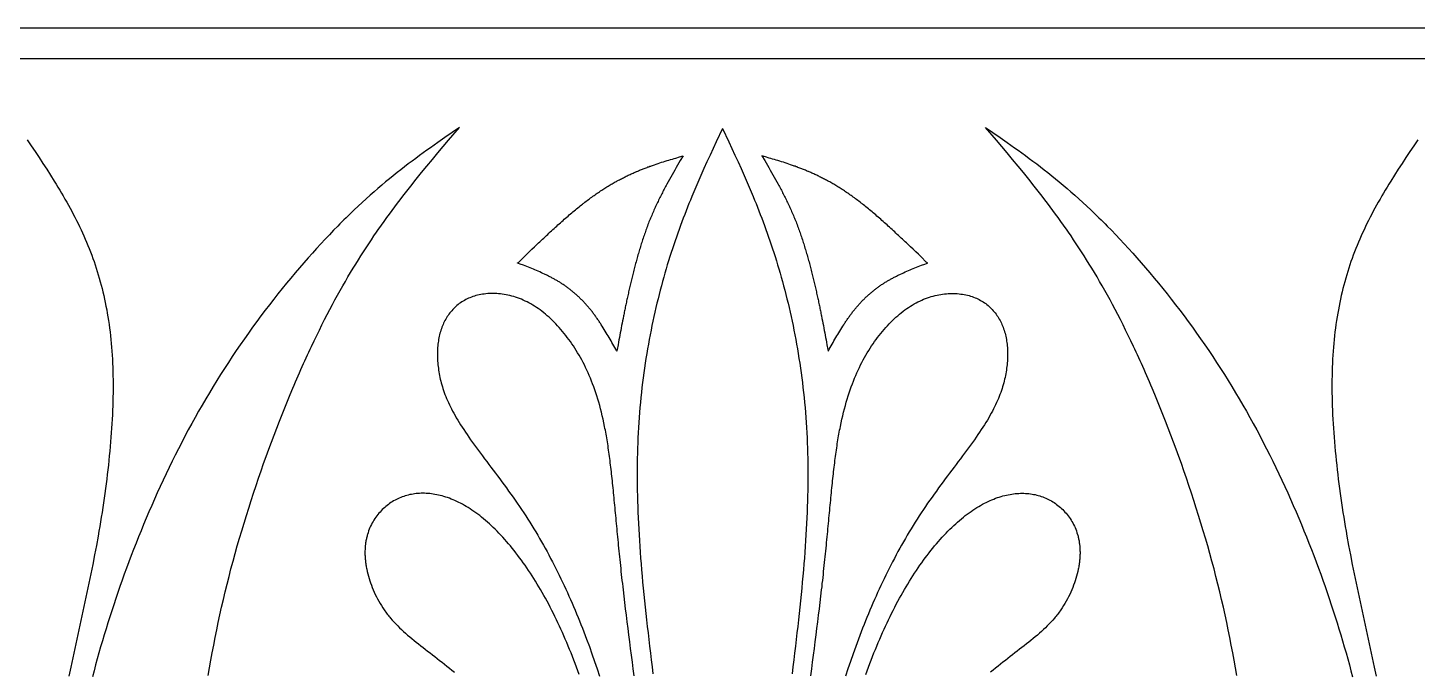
# Model space of a CAD drawing. Extents: x 0 to 279, y 0 to 212.
# Drawn here: x 69.13 to 112.56, y 139.08 to 159.21 of the extents above; entities that cross this region are included whole.
import ezdxf

# ---------------------------------------------------------------- set-up
doc = ezdxf.new("R2010")
doc.units = 0
doc.layers.add('LAYER_1', color=18, linetype='CONTINUOUS')

msp = doc.modelspace()

# ---------------------------------------------------------------- linework, layer by layer
at = {"layer": 'LAYER_1'}
for points in [[(68.866, 159.214), (71.956, 159.214), (75.04, 159.214), (76.577, 159.214), (78.111, 159.214), (79.641, 159.214), (81.165, 159.214), (82.683, 159.214), (84.195, 159.214), (85.698, 159.214), (87.194, 159.214), (88.68, 159.214), (90.157, 159.214), (90.891, 159.214), (91.623, 159.214), (92.352, 159.214), (93.078, 159.214), (93.801, 159.214), (94.521, 159.214), (95.237, 159.214), (95.95, 159.214), (96.66, 159.214), (97.367, 159.214), (98.069, 159.214), (98.769, 159.214), (99.464, 159.214), (100.155, 159.214), (100.843, 159.214), (101.526, 159.214), (102.206, 159.214), (102.881, 159.214), (103.552, 159.214), (104.218, 159.214), (104.88, 159.214), (105.537, 159.214), (106.189, 159.214), (106.837, 159.214), (107.48, 159.214), (108.117, 159.214), (108.75, 159.214), (109.377, 159.214), (110, 159.214), (110.616, 159.214), (111.228, 159.214), (111.833, 159.214), (112.433, 159.214), (113.028, 159.214)], [(113.028, 158.241), (112.433, 158.241), (111.833, 158.241), (111.228, 158.241), (110.616, 158.241), (110, 158.241), (109.377, 158.241), (108.75, 158.241), (108.117, 158.241), (107.48, 158.241), (106.837, 158.241), (106.189, 158.241), (105.537, 158.241), (104.88, 158.241), (104.218, 158.241), (103.552, 158.241), (102.881, 158.241), (102.206, 158.241), (101.526, 158.241), (100.843, 158.241), (100.155, 158.241), (99.464, 158.241), (98.769, 158.241), (98.069, 158.241), (97.367, 158.241), (96.66, 158.241), (95.95, 158.241), (95.237, 158.241), (94.521, 158.241), (93.801, 158.241), (93.078, 158.241), (92.352, 158.241), (91.623, 158.241), (90.891, 158.241), (90.157, 158.241), (88.68, 158.241), (87.194, 158.241), (85.698, 158.241), (84.195, 158.241), (82.683, 158.241), (81.165, 158.241), (79.641, 158.241), (78.111, 158.241), (76.578, 158.241), (75.04, 158.241), (71.956, 158.241), (68.866, 158.241)], [(74.768, 138.978), (74.809, 139.214), (74.852, 139.45), (74.895, 139.686), (74.94, 139.923), (74.987, 140.159), (75.035, 140.397), (75.085, 140.634), (75.136, 140.872), (75.189, 141.11), (75.244, 141.348), (75.3, 141.587), (75.359, 141.826), (75.419, 142.065), (75.481, 142.305), (75.545, 142.544), (75.611, 142.783), (75.678, 143.022), (75.747, 143.261), (75.817, 143.499), (75.889, 143.736), (75.962, 143.973), (76.036, 144.208), (76.111, 144.443), (76.187, 144.676), (76.265, 144.909), (76.343, 145.139), (76.422, 145.368), (76.502, 145.596), (76.583, 145.822), (76.664, 146.045), (76.746, 146.267), (76.829, 146.487), (76.912, 146.704), (76.995, 146.918), (77.078, 147.131), (77.162, 147.34), (77.246, 147.546), (77.33, 147.75), (77.414, 147.95), (77.456, 148.049), (77.498, 148.148), (77.54, 148.245), (77.582, 148.342), (77.623, 148.437), (77.665, 148.532), (77.707, 148.626), (77.748, 148.719), (77.79, 148.811), (77.831, 148.902), (77.873, 148.992), (77.914, 149.082), (77.955, 149.171), (77.997, 149.259), (78.079, 149.432), (78.161, 149.602), (78.243, 149.77), (78.325, 149.934), (78.407, 150.095), (78.488, 150.253), (78.57, 150.409), (78.651, 150.562), (78.732, 150.713), (78.813, 150.86), (78.895, 151.006), (78.976, 151.149), (79.057, 151.29), (79.138, 151.428), (79.219, 151.565), (79.3, 151.699), (79.381, 151.831), (79.462, 151.962), (79.543, 152.09), (79.625, 152.217), (79.706, 152.343), (79.788, 152.466), (79.869, 152.588), (79.951, 152.709), (80.033, 152.829), (80.074, 152.888), (80.094, 152.917), (80.096, 152.919), (80.096, 152.92), (80.098, 152.922), (80.1, 152.925), (80.105, 152.933), (80.188, 153.05), (80.27, 153.166), (80.353, 153.281), (80.435, 153.394), (80.518, 153.507), (80.601, 153.619), (80.684, 153.729), (80.768, 153.839), (80.851, 153.948), (80.935, 154.056), (81.102, 154.27), (81.27, 154.481), (81.439, 154.689), (81.607, 154.895), (81.776, 155.099), (81.945, 155.302), (82.115, 155.503), (82.284, 155.703), (82.624, 156.102), (82.397, 155.946), (82.171, 155.789), (81.944, 155.63), (81.716, 155.468), (81.601, 155.386), (81.487, 155.303), (81.372, 155.219), (81.256, 155.134), (81.141, 155.048), (81.024, 154.96), (80.908, 154.871), (80.791, 154.78), (80.673, 154.687), (80.554, 154.593), (80.435, 154.496), (80.316, 154.398), (80.196, 154.297), (80.075, 154.195), (79.953, 154.089), (79.83, 153.982), (79.707, 153.872), (79.583, 153.759), (79.458, 153.643), (79.332, 153.525), (79.205, 153.403), (79.141, 153.341), (79.077, 153.279), (79.012, 153.215), (78.948, 153.151), (78.883, 153.086), (78.818, 153.02), (78.687, 152.886), (78.556, 152.749), (78.423, 152.609), (78.291, 152.466), (78.157, 152.321), (78.024, 152.172), (77.889, 152.021), (77.755, 151.868), (77.621, 151.712), (77.486, 151.554), (77.352, 151.393), (77.217, 151.23), (77.083, 151.065), (76.949, 150.898), (76.816, 150.729), (76.683, 150.558), (76.55, 150.385), (76.419, 150.21), (76.288, 150.034), (76.157, 149.856), (76.028, 149.676), (75.9, 149.495), (75.773, 149.312), (75.647, 149.129), (75.522, 148.943), (75.399, 148.757), (75.277, 148.57), (75.156, 148.381), (75.038, 148.192), (74.921, 148.002), (74.805, 147.81), (74.691, 147.618), (74.579, 147.426), (74.469, 147.232), (74.36, 147.038), (74.253, 146.844), (74.147, 146.649), (74.043, 146.453), (73.94, 146.257), (73.839, 146.061), (73.74, 145.864), (73.642, 145.667), (73.546, 145.47), (73.452, 145.273), (73.358, 145.075), (73.267, 144.878), (73.177, 144.681), (73.089, 144.483), (73.002, 144.286), (72.916, 144.089), (72.833, 143.892), (72.75, 143.696), (72.67, 143.499), (72.59, 143.304), (72.513, 143.108), (72.436, 142.913), (72.362, 142.719), (72.288, 142.525), (72.217, 142.332), (72.146, 142.14), (72.077, 141.948), (72.01, 141.756), (71.944, 141.566), (71.879, 141.375), (71.815, 141.186), (71.753, 140.996), (71.693, 140.807), (71.633, 140.618), (71.575, 140.43), (71.518, 140.242), (71.462, 140.053), (71.407, 139.866), (71.354, 139.678), (71.301, 139.49), (71.25, 139.303), (71.2, 139.115), (71.15, 138.927)], [(90.846, 156.072), (90.651, 155.655), (90.553, 155.446), (90.457, 155.236), (90.36, 155.024), (90.264, 154.812), (90.169, 154.598), (90.075, 154.382), (89.981, 154.164), (89.889, 153.943), (89.843, 153.832), (89.797, 153.72), (89.752, 153.607), (89.707, 153.494), (89.663, 153.38), (89.619, 153.265), (89.575, 153.149), (89.531, 153.032), (89.488, 152.914), (89.446, 152.796), (89.403, 152.676), (89.361, 152.555), (89.32, 152.434), (89.279, 152.311), (89.239, 152.187), (89.199, 152.062), (89.16, 151.935), (89.121, 151.808), (89.082, 151.679), (89.045, 151.549), (89.007, 151.418), (88.971, 151.286), (88.935, 151.153), (88.899, 151.018), (88.865, 150.883), (88.83, 150.746), (88.797, 150.609), (88.764, 150.47), (88.732, 150.331), (88.701, 150.19), (88.67, 150.048), (88.641, 149.906), (88.612, 149.762), (88.583, 149.618), (88.556, 149.472), (88.529, 149.326), (88.503, 149.179), (88.478, 149.031), (88.454, 148.882), (88.431, 148.733), (88.409, 148.582), (88.387, 148.431), (88.367, 148.279), (88.348, 148.126), (88.329, 147.973), (88.312, 147.819), (88.295, 147.664), (88.28, 147.508), (88.265, 147.352), (88.252, 147.195), (88.239, 147.037), (88.228, 146.879), (88.218, 146.721), (88.209, 146.561), (88.201, 146.401), (88.194, 146.241), (88.189, 146.079), (88.184, 145.917), (88.18, 145.755), (88.178, 145.591), (88.176, 145.426), (88.176, 145.261), (88.177, 145.095), (88.178, 144.927), (88.181, 144.759), (88.184, 144.59), (88.189, 144.419), (88.195, 144.248), (88.201, 144.075), (88.209, 143.901), (88.217, 143.725), (88.226, 143.549), (88.237, 143.371), (88.248, 143.191), (88.26, 143.01), (88.273, 142.828), (88.287, 142.644), (88.301, 142.459), (88.317, 142.271), (88.333, 142.083), (88.35, 141.892), (88.369, 141.7), (88.387, 141.506), (88.407, 141.311), (88.428, 141.113), (88.449, 140.914), (88.471, 140.712), (88.493, 140.509), (88.517, 140.304), (88.541, 140.096), (88.566, 139.887), (88.592, 139.675), (88.618, 139.462), (88.645, 139.247), (88.672, 139.03)], [(90.846, 156.072), (91.041, 155.655), (91.138, 155.446), (91.235, 155.236), (91.331, 155.024), (91.427, 154.812), (91.522, 154.598), (91.616, 154.382), (91.71, 154.164), (91.802, 153.943), (91.848, 153.832), (91.894, 153.72), (91.939, 153.607), (91.984, 153.494), (92.028, 153.38), (92.073, 153.265), (92.117, 153.149), (92.16, 153.032), (92.203, 152.914), (92.246, 152.796), (92.288, 152.676), (92.33, 152.555), (92.371, 152.434), (92.412, 152.311), (92.452, 152.187), (92.492, 152.062), (92.532, 151.935), (92.57, 151.808), (92.609, 151.679), (92.647, 151.549), (92.684, 151.418), (92.72, 151.286), (92.756, 151.153), (92.792, 151.018), (92.827, 150.883), (92.861, 150.746), (92.894, 150.609), (92.927, 150.47), (92.959, 150.331), (92.99, 150.19), (93.021, 150.048), (93.051, 149.906), (93.08, 149.762), (93.108, 149.618), (93.135, 149.472), (93.162, 149.326), (93.188, 149.179), (93.213, 149.031), (93.237, 148.882), (93.26, 148.733), (93.282, 148.582), (93.304, 148.431), (93.324, 148.279), (93.344, 148.126), (93.362, 147.973), (93.38, 147.819), (93.396, 147.664), (93.412, 147.508), (93.426, 147.352), (93.44, 147.195), (93.452, 147.037), (93.463, 146.879), (93.473, 146.721), (93.482, 146.561), (93.49, 146.401), (93.497, 146.241), (93.503, 146.079), (93.507, 145.917), (93.511, 145.755), (93.513, 145.591), (93.515, 145.426), (93.515, 145.261), (93.515, 145.095), (93.513, 144.927), (93.51, 144.759), (93.507, 144.59), (93.502, 144.419), (93.497, 144.248), (93.49, 144.075), (93.483, 143.901), (93.474, 143.725), (93.465, 143.549), (93.455, 143.371), (93.443, 143.191), (93.431, 143.01), (93.418, 142.828), (93.405, 142.644), (93.39, 142.459), (93.374, 142.271), (93.358, 142.083), (93.341, 141.892), (93.323, 141.7), (93.304, 141.506), (93.284, 141.311), (93.264, 141.113), (93.242, 140.914), (93.22, 140.712), (93.198, 140.509), (93.174, 140.304), (93.15, 140.096), (93.125, 139.887), (93.099, 139.675), (93.073, 139.462), (93.046, 139.247), (93.019, 139.03)], [(106.923, 138.978), (106.882, 139.214), (106.84, 139.45), (106.796, 139.686), (106.751, 139.923), (106.704, 140.159), (106.656, 140.397), (106.607, 140.634), (106.555, 140.872), (106.502, 141.11), (106.448, 141.348), (106.391, 141.587), (106.332, 141.826), (106.272, 142.065), (106.21, 142.305), (106.146, 142.544), (106.08, 142.783), (106.013, 143.022), (105.944, 143.261), (105.874, 143.499), (105.803, 143.736), (105.73, 143.973), (105.656, 144.208), (105.58, 144.443), (105.504, 144.676), (105.426, 144.909), (105.348, 145.139), (105.269, 145.368), (105.189, 145.596), (105.108, 145.822), (105.027, 146.045), (104.945, 146.267), (104.862, 146.487), (104.78, 146.704), (104.696, 146.918), (104.613, 147.131), (104.529, 147.34), (104.445, 147.546), (104.361, 147.75), (104.277, 147.95), (104.235, 148.049), (104.193, 148.148), (104.152, 148.245), (104.11, 148.342), (104.068, 148.437), (104.026, 148.532), (103.984, 148.626), (103.943, 148.719), (103.901, 148.811), (103.86, 148.902), (103.818, 148.992), (103.777, 149.082), (103.736, 149.171), (103.695, 149.259), (103.612, 149.432), (103.53, 149.602), (103.448, 149.77), (103.366, 149.934), (103.284, 150.095), (103.203, 150.253), (103.121, 150.409), (103.04, 150.562), (102.959, 150.713), (102.878, 150.86), (102.797, 151.006), (102.715, 151.149), (102.634, 151.29), (102.553, 151.428), (102.472, 151.565), (102.391, 151.699), (102.31, 151.831), (102.229, 151.962), (102.148, 152.09), (102.066, 152.217), (101.985, 152.343), (101.904, 152.466), (101.822, 152.588), (101.74, 152.709), (101.658, 152.829), (101.617, 152.888), (101.597, 152.917), (101.595, 152.919), (101.595, 152.92), (101.594, 152.922), (101.591, 152.925), (101.586, 152.933), (101.504, 153.05), (101.421, 153.166), (101.339, 153.281), (101.256, 153.394), (101.173, 153.507), (101.09, 153.619), (101.007, 153.729), (100.923, 153.839), (100.84, 153.948), (100.756, 154.056), (100.589, 154.27), (100.421, 154.481), (100.253, 154.689), (100.084, 154.895), (99.915, 155.099), (99.746, 155.302), (99.577, 155.503), (99.407, 155.703), (99.068, 156.102), (99.294, 155.946), (99.521, 155.789), (99.748, 155.63), (99.976, 155.468), (100.09, 155.386), (100.205, 155.303), (100.32, 155.219), (100.435, 155.134), (100.551, 155.048), (100.667, 154.96), (100.784, 154.871), (100.901, 154.78), (101.018, 154.687), (101.137, 154.593), (101.256, 154.496), (101.375, 154.398), (101.496, 154.297), (101.617, 154.195), (101.738, 154.089), (101.861, 153.982), (101.984, 153.872), (102.108, 153.759), (102.233, 153.643), (102.359, 153.525), (102.486, 153.403), (102.55, 153.341), (102.614, 153.279), (102.679, 153.215), (102.743, 153.151), (102.808, 153.086), (102.873, 153.02), (103.004, 152.886), (103.136, 152.749), (103.268, 152.609), (103.401, 152.466), (103.534, 152.321), (103.668, 152.172), (103.802, 152.021), (103.936, 151.868), (104.071, 151.712), (104.205, 151.554), (104.34, 151.393), (104.474, 151.23), (104.608, 151.065), (104.742, 150.898), (104.875, 150.729), (105.008, 150.558), (105.141, 150.385), (105.273, 150.21), (105.404, 150.034), (105.534, 149.856), (105.663, 149.676), (105.791, 149.495), (105.919, 149.312), (106.045, 149.129), (106.169, 148.943), (106.293, 148.757), (106.414, 148.57), (106.535, 148.381), (106.654, 148.192), (106.771, 148.002), (106.886, 147.81), (107, 147.618), (107.112, 147.426), (107.222, 147.232), (107.331, 147.038), (107.439, 146.844), (107.544, 146.649), (107.648, 146.453), (107.751, 146.257), (107.852, 146.061), (107.951, 145.864), (108.049, 145.667), (108.145, 145.47), (108.24, 145.273), (108.333, 145.075), (108.424, 144.878), (108.514, 144.681), (108.603, 144.483), (108.689, 144.286), (108.775, 144.089), (108.858, 143.892), (108.941, 143.696), (109.022, 143.499), (109.101, 143.304), (109.179, 143.108), (109.255, 142.913), (109.33, 142.719), (109.403, 142.525), (109.475, 142.332), (109.545, 142.14), (109.614, 141.948), (109.682, 141.756), (109.748, 141.566), (109.812, 141.375), (109.876, 141.186), (109.938, 140.996), (109.999, 140.807), (110.058, 140.618), (110.117, 140.43), (110.174, 140.242), (110.229, 140.053), (110.284, 139.866), (110.338, 139.678), (110.39, 139.49), (110.441, 139.303), (110.492, 139.115), (110.541, 138.927)], [(69.114, 155.709), (69.238, 155.526), (69.36, 155.344), (69.482, 155.161), (69.603, 154.978), (69.722, 154.794), (69.84, 154.61), (69.956, 154.424), (70.014, 154.332), (70.07, 154.238), (70.127, 154.145), (70.182, 154.051), (70.237, 153.958), (70.291, 153.863), (70.345, 153.769), (70.398, 153.674), (70.45, 153.579), (70.502, 153.484), (70.552, 153.388), (70.602, 153.292), (70.651, 153.196), (70.699, 153.099), (70.746, 153.002), (70.793, 152.905), (70.838, 152.807), (70.882, 152.709), (70.926, 152.61), (70.968, 152.511), (71.009, 152.412), (71.049, 152.312), (71.089, 152.211), (71.127, 152.11), (71.164, 152.009), (71.2, 151.906), (71.235, 151.804), (71.269, 151.7), (71.302, 151.596), (71.334, 151.492), (71.365, 151.386), (71.394, 151.28), (71.423, 151.174), (71.451, 151.066), (71.477, 150.958), (71.503, 150.849), (71.527, 150.739), (71.551, 150.629), (71.573, 150.517), (71.595, 150.405), (71.615, 150.292), (71.634, 150.178), (71.652, 150.063), (71.669, 149.947), (71.685, 149.83), (71.7, 149.712), (71.714, 149.593), (71.727, 149.473), (71.738, 149.352), (71.749, 149.23), (71.758, 149.107), (71.767, 148.982), (71.774, 148.857), (71.78, 148.73), (71.785, 148.602), (71.789, 148.473), (71.792, 148.343), (71.794, 148.212), (71.795, 148.079), (71.795, 147.946), (71.794, 147.811), (71.791, 147.676), (71.788, 147.539), (71.784, 147.402), (71.779, 147.263), (71.773, 147.124), (71.766, 146.984), (71.758, 146.843), (71.749, 146.702), (71.739, 146.56), (71.728, 146.417), (71.717, 146.273), (71.704, 146.129), (71.691, 145.985), (71.677, 145.84), (71.662, 145.694), (71.647, 145.548), (71.63, 145.402), (71.613, 145.255), (71.595, 145.108), (71.576, 144.96), (71.557, 144.813), (71.537, 144.665), (71.516, 144.517), (71.494, 144.369), (71.472, 144.22), (71.449, 144.072), (71.426, 143.924), (71.402, 143.775), (71.377, 143.627), (71.352, 143.479), (71.326, 143.331), (71.272, 143.035), (71.217, 142.74), (71.159, 142.446), (71.1, 142.152), (71.04, 141.858), (70.978, 141.565), (70.916, 141.273), (70.853, 140.981), (70.789, 140.689), (70.661, 140.107), (70.534, 139.527), (70.472, 139.238), (70.41, 138.948)], [(112.577, 155.709), (112.454, 155.526), (112.331, 155.344), (112.209, 155.161), (112.088, 154.978), (111.969, 154.794), (111.851, 154.61), (111.735, 154.424), (111.678, 154.332), (111.621, 154.238), (111.565, 154.145), (111.509, 154.051), (111.454, 153.958), (111.4, 153.863), (111.346, 153.769), (111.293, 153.674), (111.241, 153.579), (111.19, 153.484), (111.139, 153.388), (111.089, 153.292), (111.04, 153.196), (110.992, 153.099), (110.945, 153.002), (110.899, 152.905), (110.853, 152.807), (110.809, 152.709), (110.766, 152.61), (110.723, 152.511), (110.682, 152.412), (110.642, 152.312), (110.603, 152.211), (110.564, 152.11), (110.527, 152.009), (110.491, 151.906), (110.456, 151.804), (110.422, 151.7), (110.389, 151.596), (110.358, 151.492), (110.327, 151.386), (110.297, 151.28), (110.268, 151.174), (110.24, 151.066), (110.214, 150.958), (110.188, 150.849), (110.164, 150.739), (110.14, 150.629), (110.118, 150.517), (110.097, 150.405), (110.076, 150.292), (110.057, 150.178), (110.039, 150.063), (110.022, 149.947), (110.006, 149.83), (109.991, 149.712), (109.977, 149.593), (109.965, 149.473), (109.953, 149.352), (109.942, 149.23), (109.933, 149.107), (109.925, 148.982), (109.917, 148.857), (109.911, 148.73), (109.906, 148.602), (109.902, 148.473), (109.899, 148.343), (109.897, 148.212), (109.896, 148.079), (109.896, 147.946), (109.898, 147.811), (109.9, 147.676), (109.903, 147.539), (109.907, 147.402), (109.912, 147.263), (109.918, 147.124), (109.925, 146.984), (109.933, 146.843), (109.942, 146.702), (109.952, 146.56), (109.963, 146.417), (109.974, 146.273), (109.987, 146.129), (110, 145.985), (110.014, 145.84), (110.029, 145.694), (110.045, 145.548), (110.061, 145.402), (110.078, 145.255), (110.096, 145.108), (110.115, 144.96), (110.134, 144.813), (110.155, 144.665), (110.175, 144.517), (110.197, 144.369), (110.219, 144.22), (110.242, 144.072), (110.265, 143.924), (110.29, 143.775), (110.314, 143.627), (110.34, 143.479), (110.366, 143.331), (110.419, 143.035), (110.475, 142.74), (110.532, 142.446), (110.591, 142.152), (110.652, 141.858), (110.713, 141.565), (110.775, 141.273), (110.839, 140.981), (110.902, 140.689), (111.03, 140.107), (111.157, 139.527), (111.219, 139.238), (111.281, 138.948)], [(88.086, 138.963), (88.057, 139.18), (88.029, 139.394), (88.001, 139.608), (87.973, 139.82), (87.946, 140.031), (87.919, 140.24), (87.893, 140.447), (87.867, 140.653), (87.842, 140.857), (87.817, 141.058), (87.793, 141.258), (87.77, 141.456), (87.747, 141.651), (87.736, 141.748), (87.725, 141.845), (87.714, 141.94), (87.704, 142.036), (87.693, 142.13), (87.683, 142.224), (87.673, 142.317), (87.663, 142.41), (87.654, 142.502), (87.644, 142.594), (87.635, 142.685), (87.626, 142.775), (87.617, 142.864), (87.608, 142.953), (87.599, 143.042), (87.591, 143.13), (87.582, 143.217), (87.574, 143.303), (87.566, 143.389), (87.557, 143.475), (87.549, 143.559), (87.541, 143.643), (87.533, 143.727), (87.526, 143.81), (87.518, 143.892), (87.51, 143.974), (87.502, 144.055), (87.495, 144.135), (87.487, 144.215), (87.48, 144.295), (87.472, 144.373), (87.464, 144.451), (87.457, 144.529), (87.449, 144.606), (87.442, 144.682), (87.434, 144.758), (87.426, 144.833), (87.419, 144.907), (87.411, 144.981), (87.403, 145.055), (87.388, 145.199), (87.38, 145.271), (87.372, 145.342), (87.364, 145.412), (87.355, 145.482), (87.347, 145.551), (87.339, 145.62), (87.33, 145.688), (87.321, 145.755), (87.313, 145.822), (87.304, 145.888), (87.295, 145.954), (87.286, 146.019), (87.276, 146.083), (87.267, 146.147), (87.257, 146.21), (87.247, 146.273), (87.237, 146.335), (87.227, 146.397), (87.216, 146.458), (87.206, 146.518), (87.195, 146.578), (87.184, 146.637), (87.172, 146.696), (87.161, 146.754), (87.137, 146.869), (87.113, 146.981), (87.087, 147.092), (87.061, 147.2), (87.034, 147.306), (87.006, 147.41), (86.977, 147.512), (86.947, 147.612), (86.917, 147.71), (86.885, 147.807), (86.853, 147.901), (86.82, 147.994), (86.786, 148.085), (86.752, 148.175), (86.716, 148.262), (86.68, 148.348), (86.643, 148.433), (86.605, 148.516), (86.566, 148.597), (86.527, 148.678), (86.487, 148.756), (86.446, 148.833), (86.404, 148.909), (86.362, 148.984), (86.318, 149.058), (86.274, 149.13), (86.229, 149.201), (86.184, 149.271), (86.138, 149.34), (86.091, 149.407), (86.043, 149.474), (85.995, 149.539), (85.946, 149.603), (85.896, 149.666), (85.846, 149.727), (85.795, 149.787), (85.744, 149.846), (85.692, 149.903), (85.639, 149.959), (85.586, 150.014), (85.532, 150.067), (85.478, 150.119), (85.424, 150.169), (85.369, 150.218), (85.313, 150.265), (85.257, 150.31), (85.201, 150.354), (85.144, 150.397), (85.087, 150.438), (85.029, 150.477), (84.972, 150.515), (84.914, 150.55), (84.855, 150.585), (84.796, 150.617), (84.737, 150.648), (84.678, 150.676), (84.619, 150.704), (84.559, 150.729), (84.499, 150.753), (84.439, 150.775), (84.379, 150.795), (84.32, 150.813), (84.26, 150.83), (84.2, 150.845), (84.14, 150.859), (84.081, 150.871), (84.022, 150.881), (83.963, 150.89), (83.904, 150.898), (83.846, 150.903), (83.788, 150.908), (83.73, 150.91), (83.673, 150.911), (83.617, 150.911), (83.561, 150.909), (83.506, 150.906), (83.451, 150.902), (83.397, 150.895), (83.344, 150.888), (83.291, 150.879), (83.24, 150.869), (83.189, 150.857), (83.139, 150.845), (83.09, 150.83), (83.043, 150.815), (82.996, 150.798), (82.95, 150.78), (82.905, 150.761), (82.861, 150.74), (82.818, 150.719), (82.776, 150.696), (82.735, 150.672), (82.695, 150.647), (82.656, 150.621), (82.618, 150.594), (82.581, 150.565), (82.545, 150.536), (82.51, 150.505), (82.476, 150.474), (82.443, 150.442), (82.411, 150.408), (82.38, 150.374), (82.351, 150.339), (82.322, 150.303), (82.294, 150.266), (82.267, 150.228), (82.242, 150.19), (82.217, 150.15), (82.193, 150.11), (82.171, 150.069), (82.149, 150.027), (82.129, 149.985), (82.109, 149.942), (82.091, 149.898), (82.073, 149.854), (82.057, 149.809), (82.042, 149.763), (82.028, 149.716), (82.014, 149.669), (82.002, 149.622), (81.991, 149.574), (81.981, 149.525), (81.972, 149.476), (81.963, 149.426), (81.956, 149.376), (81.95, 149.325), (81.945, 149.274), (81.94, 149.222), (81.937, 149.17), (81.935, 149.118), (81.933, 149.065), (81.933, 149.012), (81.933, 148.958), (81.935, 148.904), (81.937, 148.85), (81.94, 148.795), (81.945, 148.74), (81.95, 148.685), (81.956, 148.629), (81.963, 148.574), (81.971, 148.518), (81.98, 148.461), (81.989, 148.405), (82, 148.348), (82.012, 148.291), (82.025, 148.234), (82.039, 148.176), (82.054, 148.117), (82.07, 148.059), (82.088, 147.999), (82.107, 147.939), (82.127, 147.879), (82.148, 147.818), (82.171, 147.756), (82.196, 147.694), (82.221, 147.631), (82.248, 147.567), (82.277, 147.502), (82.308, 147.437), (82.339, 147.371), (82.373, 147.304), (82.408, 147.236), (82.445, 147.167), (82.484, 147.097), (82.524, 147.027), (82.567, 146.955), (82.611, 146.882), (82.657, 146.808), (82.705, 146.733), (82.755, 146.657), (82.807, 146.579), (82.861, 146.501), (82.916, 146.421), (82.973, 146.34), (83.031, 146.259), (83.091, 146.176), (83.152, 146.093), (83.215, 146.008), (83.278, 145.923), (83.342, 145.836), (83.408, 145.749), (83.474, 145.661), (83.541, 145.572), (83.608, 145.482), (83.676, 145.392), (83.745, 145.301), (83.814, 145.209), (83.883, 145.116), (83.952, 145.023), (84.021, 144.929), (84.09, 144.835), (84.159, 144.739), (84.228, 144.644), (84.297, 144.548), (84.365, 144.451), (84.432, 144.354), (84.499, 144.256), (84.565, 144.158), (84.631, 144.06), (84.695, 143.961), (84.759, 143.861), (84.822, 143.761), (84.885, 143.661), (84.947, 143.561), (85.008, 143.46), (85.068, 143.358), (85.128, 143.256), (85.187, 143.154), (85.245, 143.051), (85.303, 142.948), (85.36, 142.844), (85.417, 142.74), (85.473, 142.635), (85.528, 142.53), (85.582, 142.425), (85.636, 142.319), (85.689, 142.212), (85.742, 142.106), (85.794, 141.998), (85.846, 141.891), (85.897, 141.783), (85.947, 141.674), (85.997, 141.565), (86.047, 141.456), (86.095, 141.346), (86.144, 141.235), (86.191, 141.125), (86.239, 141.013), (86.285, 140.902), (86.331, 140.79), (86.377, 140.677), (86.422, 140.564), (86.467, 140.451), (86.511, 140.337), (86.555, 140.223), (86.598, 140.109), (86.683, 139.879), (86.765, 139.648), (86.846, 139.416), (86.925, 139.183), (87.002, 138.949)], [(93.605, 138.963), (93.634, 139.18), (93.662, 139.394), (93.691, 139.608), (93.718, 139.82), (93.746, 140.031), (93.772, 140.24), (93.799, 140.447), (93.824, 140.653), (93.85, 140.857), (93.874, 141.058), (93.898, 141.258), (93.922, 141.456), (93.944, 141.651), (93.956, 141.748), (93.966, 141.845), (93.977, 141.94), (93.988, 142.036), (93.998, 142.13), (94.008, 142.224), (94.018, 142.317), (94.028, 142.41), (94.038, 142.502), (94.047, 142.594), (94.056, 142.685), (94.065, 142.775), (94.074, 142.864), (94.083, 142.953), (94.092, 143.042), (94.101, 143.13), (94.109, 143.217), (94.117, 143.303), (94.126, 143.389), (94.134, 143.475), (94.142, 143.559), (94.15, 143.643), (94.158, 143.727), (94.166, 143.81), (94.173, 143.892), (94.181, 143.974), (94.189, 144.055), (94.197, 144.135), (94.204, 144.215), (94.212, 144.295), (94.219, 144.373), (94.227, 144.451), (94.234, 144.529), (94.242, 144.606), (94.25, 144.682), (94.257, 144.758), (94.265, 144.833), (94.273, 144.907), (94.28, 144.981), (94.288, 145.055), (94.304, 145.199), (94.312, 145.271), (94.32, 145.342), (94.328, 145.412), (94.336, 145.482), (94.344, 145.551), (94.353, 145.62), (94.361, 145.688), (94.37, 145.755), (94.379, 145.822), (94.387, 145.888), (94.397, 145.954), (94.406, 146.019), (94.415, 146.083), (94.425, 146.147), (94.434, 146.21), (94.444, 146.273), (94.454, 146.335), (94.464, 146.397), (94.475, 146.458), (94.486, 146.518), (94.496, 146.578), (94.508, 146.637), (94.519, 146.696), (94.53, 146.754), (94.554, 146.869), (94.579, 146.981), (94.604, 147.092), (94.63, 147.2), (94.658, 147.306), (94.686, 147.41), (94.714, 147.512), (94.744, 147.612), (94.775, 147.71), (94.806, 147.807), (94.838, 147.901), (94.871, 147.994), (94.905, 148.085), (94.94, 148.175), (94.975, 148.262), (95.011, 148.348), (95.048, 148.433), (95.086, 148.516), (95.125, 148.597), (95.164, 148.678), (95.204, 148.756), (95.245, 148.833), (95.287, 148.909), (95.33, 148.984), (95.373, 149.058), (95.417, 149.13), (95.462, 149.201), (95.507, 149.271), (95.553, 149.34), (95.6, 149.407), (95.648, 149.474), (95.696, 149.539), (95.745, 149.603), (95.795, 149.666), (95.845, 149.727), (95.896, 149.787), (95.948, 149.846), (96, 149.903), (96.052, 149.959), (96.105, 150.014), (96.159, 150.067), (96.213, 150.119), (96.268, 150.169), (96.323, 150.218), (96.378, 150.265), (96.434, 150.31), (96.49, 150.354), (96.547, 150.397), (96.604, 150.438), (96.662, 150.477), (96.72, 150.515), (96.778, 150.55), (96.836, 150.585), (96.895, 150.617), (96.954, 150.648), (97.013, 150.676), (97.073, 150.704), (97.132, 150.729), (97.192, 150.753), (97.252, 150.775), (97.312, 150.795), (97.372, 150.813), (97.431, 150.83), (97.491, 150.845), (97.551, 150.859), (97.61, 150.871), (97.67, 150.881), (97.728, 150.89), (97.787, 150.898), (97.845, 150.903), (97.903, 150.908), (97.961, 150.91), (98.018, 150.911), (98.074, 150.911), (98.13, 150.909), (98.186, 150.906), (98.24, 150.902), (98.294, 150.895), (98.347, 150.888), (98.4, 150.879), (98.451, 150.869), (98.502, 150.857), (98.552, 150.845), (98.601, 150.83), (98.649, 150.815), (98.696, 150.798), (98.742, 150.78), (98.787, 150.761), (98.831, 150.74), (98.874, 150.719), (98.915, 150.696), (98.956, 150.672), (98.996, 150.647), (99.035, 150.621), (99.073, 150.594), (99.11, 150.565), (99.146, 150.536), (99.181, 150.505), (99.215, 150.474), (99.248, 150.442), (99.28, 150.408), (99.311, 150.374), (99.341, 150.339), (99.369, 150.303), (99.397, 150.266), (99.424, 150.228), (99.45, 150.19), (99.474, 150.15), (99.498, 150.11), (99.521, 150.069), (99.542, 150.027), (99.562, 149.985), (99.582, 149.942), (99.6, 149.898), (99.618, 149.854), (99.634, 149.809), (99.649, 149.763), (99.664, 149.716), (99.677, 149.669), (99.689, 149.622), (99.7, 149.574), (99.71, 149.525), (99.72, 149.476), (99.728, 149.426), (99.735, 149.376), (99.741, 149.325), (99.747, 149.274), (99.751, 149.222), (99.754, 149.17), (99.757, 149.118), (99.758, 149.065), (99.758, 149.012), (99.758, 148.958), (99.756, 148.904), (99.754, 148.85), (99.751, 148.795), (99.747, 148.74), (99.741, 148.685), (99.735, 148.629), (99.728, 148.574), (99.72, 148.518), (99.712, 148.461), (99.702, 148.405), (99.691, 148.348), (99.679, 148.291), (99.666, 148.234), (99.652, 148.176), (99.637, 148.117), (99.621, 148.059), (99.603, 147.999), (99.584, 147.939), (99.564, 147.879), (99.543, 147.818), (99.52, 147.756), (99.496, 147.694), (99.47, 147.631), (99.443, 147.567), (99.414, 147.502), (99.384, 147.437), (99.352, 147.371), (99.318, 147.304), (99.283, 147.236), (99.246, 147.167), (99.207, 147.097), (99.167, 147.027), (99.125, 146.955), (99.08, 146.882), (99.034, 146.808), (98.986, 146.733), (98.936, 146.657), (98.884, 146.579), (98.831, 146.501), (98.775, 146.421), (98.718, 146.34), (98.66, 146.259), (98.6, 146.176), (98.539, 146.093), (98.477, 146.008), (98.413, 145.923), (98.349, 145.836), (98.283, 145.749), (98.217, 145.661), (98.15, 145.572), (98.083, 145.482), (98.015, 145.392), (97.946, 145.301), (97.878, 145.209), (97.809, 145.116), (97.739, 145.023), (97.67, 144.929), (97.601, 144.835), (97.532, 144.739), (97.463, 144.644), (97.395, 144.548), (97.327, 144.451), (97.259, 144.354), (97.192, 144.256), (97.126, 144.158), (97.061, 144.06), (96.996, 143.961), (96.932, 143.861), (96.869, 143.761), (96.806, 143.661), (96.744, 143.561), (96.683, 143.46), (96.623, 143.358), (96.563, 143.256), (96.504, 143.154), (96.446, 143.051), (96.388, 142.948), (96.331, 142.844), (96.275, 142.74), (96.219, 142.635), (96.164, 142.53), (96.109, 142.425), (96.055, 142.319), (96.002, 142.212), (95.949, 142.106), (95.897, 141.998), (95.845, 141.891), (95.794, 141.783), (95.744, 141.674), (95.694, 141.565), (95.645, 141.456), (95.596, 141.346), (95.548, 141.235), (95.5, 141.125), (95.453, 141.013), (95.406, 140.902), (95.36, 140.79), (95.314, 140.677), (95.269, 140.564), (95.224, 140.451), (95.18, 140.337), (95.137, 140.223), (95.093, 140.109), (95.009, 139.879), (94.926, 139.648), (94.845, 139.416), (94.766, 139.183), (94.689, 138.949)], [(86.368, 139.005), (86.326, 139.12), (86.283, 139.234), (86.24, 139.347), (86.197, 139.458), (86.154, 139.569), (86.11, 139.679), (86.066, 139.788), (86.021, 139.895), (85.977, 140.002), (85.932, 140.107), (85.886, 140.212), (85.841, 140.315), (85.795, 140.417), (85.748, 140.519), (85.702, 140.619), (85.655, 140.718), (85.607, 140.817), (85.559, 140.914), (85.511, 141.01), (85.462, 141.106), (85.413, 141.2), (85.363, 141.293), (85.313, 141.386), (85.263, 141.477), (85.212, 141.567), (85.16, 141.657), (85.109, 141.745), (85.056, 141.832), (85.003, 141.919), (84.95, 142.004), (84.896, 142.089), (84.841, 142.173), (84.786, 142.255), (84.731, 142.337), (84.675, 142.417), (84.619, 142.497), (84.562, 142.575), (84.505, 142.652), (84.447, 142.728), (84.39, 142.803), (84.331, 142.877), (84.273, 142.949), (84.214, 143.021), (84.155, 143.09), (84.096, 143.159), (84.037, 143.226), (83.977, 143.292), (83.917, 143.357), (83.858, 143.42), (83.798, 143.482), (83.737, 143.542), (83.677, 143.601), (83.617, 143.658), (83.557, 143.714), (83.496, 143.768), (83.436, 143.821), (83.376, 143.872), (83.315, 143.921), (83.255, 143.969), (83.195, 144.015), (83.135, 144.059), (83.075, 144.102), (83.015, 144.143), (82.955, 144.182), (82.896, 144.22), (82.836, 144.256), (82.777, 144.291), (82.718, 144.324), (82.659, 144.355), (82.6, 144.385), (82.541, 144.413), (82.483, 144.44), (82.425, 144.465), (82.367, 144.489), (82.309, 144.511), (82.252, 144.531), (82.194, 144.551), (82.137, 144.568), (82.081, 144.584), (82.024, 144.599), (81.968, 144.612), (81.913, 144.624), (81.857, 144.635), (81.802, 144.643), (81.747, 144.651), (81.693, 144.657), (81.639, 144.662), (81.585, 144.665), (81.532, 144.667), (81.479, 144.668), (81.427, 144.667), (81.374, 144.665), (81.323, 144.662), (81.272, 144.657), (81.221, 144.651), (81.171, 144.644), (81.121, 144.635), (81.072, 144.625), (81.023, 144.613), (80.975, 144.601), (80.927, 144.587), (80.88, 144.571), (80.833, 144.555), (80.787, 144.537), (80.742, 144.518), (80.697, 144.498), (80.653, 144.476), (80.609, 144.453), (80.566, 144.429), (80.524, 144.403), (80.482, 144.377), (80.441, 144.349), (80.401, 144.32), (80.362, 144.29), (80.323, 144.258), (80.285, 144.225), (80.247, 144.191), (80.21, 144.156), (80.175, 144.12), (80.14, 144.083), (80.106, 144.044), (80.073, 144.004), (80.04, 143.963), (80.009, 143.921), (79.979, 143.878), (79.951, 143.833), (79.923, 143.787), (79.896, 143.741), (79.871, 143.693), (79.847, 143.644), (79.824, 143.594), (79.803, 143.542), (79.783, 143.49), (79.765, 143.436), (79.748, 143.382), (79.74, 143.354), (79.733, 143.326), (79.725, 143.298), (79.719, 143.269), (79.712, 143.24), (79.706, 143.211), (79.701, 143.182), (79.696, 143.152), (79.691, 143.122), (79.687, 143.092), (79.683, 143.062), (79.68, 143.031), (79.677, 143), (79.675, 142.969), (79.673, 142.937), (79.671, 142.906), (79.67, 142.873), (79.669, 142.841), (79.669, 142.809), (79.67, 142.776), (79.67, 142.743), (79.672, 142.709), (79.674, 142.676), (79.676, 142.642), (79.679, 142.608), (79.682, 142.574), (79.685, 142.54), (79.689, 142.505), (79.694, 142.471), (79.699, 142.436), (79.705, 142.401), (79.711, 142.366), (79.717, 142.33), (79.724, 142.295), (79.739, 142.224), (79.756, 142.153), (79.775, 142.081), (79.796, 142.009), (79.818, 141.937), (79.842, 141.865), (79.869, 141.793), (79.896, 141.721), (79.926, 141.649), (79.957, 141.578), (79.991, 141.506), (80.025, 141.436), (80.062, 141.365), (80.101, 141.295), (80.141, 141.226), (80.183, 141.158), (80.226, 141.09), (80.248, 141.057), (80.271, 141.023), (80.295, 140.99), (80.318, 140.958), (80.342, 140.925), (80.367, 140.893), (80.392, 140.861), (80.417, 140.829), (80.443, 140.798), (80.469, 140.766), (80.523, 140.705), (80.578, 140.644), (80.635, 140.584), (80.693, 140.525), (80.752, 140.467), (80.813, 140.409), (80.875, 140.352), (80.939, 140.295), (81.003, 140.238), (81.069, 140.182), (81.136, 140.127), (81.203, 140.071), (81.272, 140.015), (81.342, 139.96), (81.413, 139.904), (81.484, 139.848), (81.556, 139.792), (81.629, 139.736), (81.703, 139.679), (81.777, 139.622), (81.852, 139.564), (81.927, 139.505), (82.003, 139.446), (82.08, 139.386), (82.156, 139.326), (82.233, 139.264), (82.31, 139.201), (82.388, 139.138), (82.466, 139.073)], [(95.323, 139.005), (95.365, 139.12), (95.408, 139.234), (95.451, 139.347), (95.494, 139.458), (95.538, 139.569), (95.581, 139.679), (95.625, 139.788), (95.67, 139.895), (95.714, 140.002), (95.759, 140.107), (95.805, 140.212), (95.85, 140.315), (95.896, 140.417), (95.943, 140.519), (95.99, 140.619), (96.037, 140.718), (96.084, 140.817), (96.132, 140.914), (96.18, 141.01), (96.229, 141.106), (96.278, 141.2), (96.328, 141.293), (96.378, 141.386), (96.428, 141.477), (96.479, 141.567), (96.531, 141.657), (96.583, 141.745), (96.635, 141.832), (96.688, 141.919), (96.741, 142.004), (96.795, 142.089), (96.85, 142.173), (96.905, 142.255), (96.96, 142.337), (97.016, 142.417), (97.072, 142.497), (97.129, 142.575), (97.186, 142.652), (97.244, 142.728), (97.302, 142.803), (97.36, 142.877), (97.418, 142.949), (97.477, 143.021), (97.536, 143.09), (97.595, 143.159), (97.654, 143.226), (97.714, 143.292), (97.774, 143.357), (97.834, 143.42), (97.894, 143.482), (97.954, 143.542), (98.014, 143.601), (98.074, 143.658), (98.135, 143.714), (98.195, 143.768), (98.255, 143.821), (98.316, 143.872), (98.376, 143.921), (98.436, 143.969), (98.496, 144.015), (98.556, 144.059), (98.616, 144.102), (98.676, 144.143), (98.736, 144.182), (98.796, 144.22), (98.855, 144.256), (98.914, 144.291), (98.974, 144.324), (99.033, 144.355), (99.091, 144.385), (99.15, 144.413), (99.208, 144.44), (99.267, 144.465), (99.324, 144.489), (99.382, 144.511), (99.44, 144.531), (99.497, 144.551), (99.554, 144.568), (99.61, 144.584), (99.667, 144.599), (99.723, 144.612), (99.779, 144.624), (99.834, 144.635), (99.889, 144.643), (99.944, 144.651), (99.998, 144.657), (100.052, 144.662), (100.106, 144.665), (100.159, 144.667), (100.212, 144.668), (100.265, 144.667), (100.317, 144.665), (100.368, 144.662), (100.42, 144.657), (100.47, 144.651), (100.521, 144.644), (100.57, 144.635), (100.62, 144.625), (100.668, 144.613), (100.717, 144.601), (100.764, 144.587), (100.811, 144.571), (100.858, 144.555), (100.904, 144.537), (100.949, 144.518), (100.994, 144.498), (101.038, 144.476), (101.082, 144.453), (101.125, 144.429), (101.167, 144.403), (101.209, 144.377), (101.25, 144.349), (101.29, 144.32), (101.33, 144.29), (101.369, 144.258), (101.407, 144.225), (101.444, 144.191), (101.481, 144.156), (101.517, 144.12), (101.552, 144.083), (101.586, 144.044), (101.619, 144.004), (101.651, 143.963), (101.682, 143.921), (101.712, 143.878), (101.741, 143.833), (101.768, 143.787), (101.795, 143.741), (101.82, 143.693), (101.844, 143.644), (101.867, 143.594), (101.888, 143.542), (101.908, 143.49), (101.926, 143.436), (101.943, 143.382), (101.951, 143.354), (101.959, 143.326), (101.966, 143.298), (101.973, 143.269), (101.979, 143.24), (101.985, 143.211), (101.99, 143.182), (101.995, 143.152), (102, 143.122), (102.004, 143.092), (102.008, 143.062), (102.011, 143.031), (102.014, 143), (102.017, 142.969), (102.019, 142.937), (102.02, 142.906), (102.021, 142.873), (102.022, 142.841), (102.022, 142.809), (102.022, 142.776), (102.021, 142.743), (102.019, 142.709), (102.018, 142.676), (102.015, 142.642), (102.013, 142.608), (102.01, 142.574), (102.006, 142.54), (102.002, 142.505), (101.997, 142.471), (101.992, 142.436), (101.987, 142.401), (101.981, 142.366), (101.974, 142.33), (101.967, 142.295), (101.952, 142.224), (101.935, 142.153), (101.916, 142.081), (101.896, 142.009), (101.873, 141.937), (101.849, 141.865), (101.823, 141.793), (101.795, 141.721), (101.765, 141.649), (101.734, 141.578), (101.701, 141.506), (101.666, 141.436), (101.629, 141.365), (101.591, 141.295), (101.551, 141.226), (101.509, 141.158), (101.465, 141.09), (101.443, 141.057), (101.42, 141.023), (101.397, 140.99), (101.373, 140.958), (101.349, 140.925), (101.324, 140.893), (101.299, 140.861), (101.274, 140.829), (101.248, 140.798), (101.222, 140.766), (101.168, 140.705), (101.113, 140.644), (101.057, 140.584), (100.998, 140.525), (100.939, 140.467), (100.878, 140.409), (100.816, 140.352), (100.753, 140.295), (100.688, 140.238), (100.622, 140.182), (100.556, 140.127), (100.488, 140.071), (100.419, 140.015), (100.349, 139.96), (100.279, 139.904), (100.207, 139.848), (100.135, 139.792), (100.062, 139.736), (99.988, 139.679), (99.914, 139.622), (99.839, 139.564), (99.764, 139.505), (99.688, 139.446), (99.612, 139.386), (99.535, 139.326), (99.458, 139.264), (99.381, 139.201), (99.303, 139.138), (99.226, 139.073)]]:
    msp.add_lwpolyline(points, dxfattribs=at)
for points in [[(89.611, 155.208), (89.526, 155.063), (89.441, 154.917), (89.398, 154.844), (89.356, 154.77), (89.314, 154.697), (89.272, 154.623), (89.23, 154.549), (89.188, 154.475), (89.147, 154.401), (89.106, 154.326), (89.086, 154.288), (89.065, 154.251), (89.045, 154.213), (89.025, 154.175), (89.005, 154.137), (88.985, 154.099), (88.966, 154.061), (88.946, 154.023), (88.926, 153.985), (88.907, 153.946), (88.888, 153.908), (88.868, 153.869), (88.849, 153.83), (88.83, 153.791), (88.812, 153.752), (88.793, 153.713), (88.774, 153.673), (88.756, 153.634), (88.738, 153.594), (88.72, 153.554), (88.702, 153.514), (88.684, 153.474), (88.666, 153.434), (88.649, 153.393), (88.632, 153.352), (88.615, 153.311), (88.598, 153.27), (88.581, 153.229), (88.564, 153.188), (88.548, 153.146), (88.532, 153.104), (88.515, 153.062), (88.5, 153.02), (88.484, 152.978), (88.468, 152.936), (88.453, 152.893), (88.438, 152.851), (88.423, 152.808), (88.408, 152.765), (88.393, 152.722), (88.378, 152.679), (88.364, 152.636), (88.35, 152.593), (88.335, 152.55), (88.322, 152.506), (88.308, 152.463), (88.294, 152.419), (88.281, 152.376), (88.267, 152.332), (88.254, 152.289), (88.241, 152.245), (88.228, 152.202), (88.215, 152.158), (88.203, 152.114), (88.19, 152.071), (88.178, 152.027), (88.166, 151.984), (88.154, 151.94), (88.142, 151.897), (88.13, 151.853), (88.118, 151.81), (88.107, 151.766), (88.095, 151.723), (88.084, 151.68), (88.073, 151.637), (88.062, 151.593), (88.051, 151.55), (88.04, 151.508), (88.03, 151.465), (88.019, 151.422), (88.009, 151.38), (87.998, 151.337), (87.988, 151.295), (87.978, 151.253), (87.968, 151.211), (87.958, 151.169), (87.949, 151.127), (87.939, 151.085), (87.93, 151.044), (87.92, 151.003), (87.911, 150.962), (87.902, 150.921), (87.893, 150.88), (87.884, 150.84), (87.875, 150.8), (87.866, 150.759), (87.857, 150.719), (87.849, 150.679), (87.84, 150.64), (87.832, 150.6), (87.823, 150.56), (87.815, 150.521), (87.807, 150.482), (87.799, 150.443), (87.791, 150.404), (87.783, 150.365), (87.775, 150.326), (87.767, 150.288), (87.759, 150.249), (87.752, 150.211), (87.736, 150.134), (87.721, 150.058), (87.707, 149.982), (87.692, 149.907), (87.678, 149.832), (87.664, 149.757), (87.65, 149.682), (87.636, 149.608), (87.622, 149.534), (87.608, 149.46), (87.595, 149.386), (87.581, 149.312), (87.554, 149.164), (87.547, 149.128), (87.544, 149.109), (87.544, 149.107), (87.543, 149.106), (87.543, 149.106), (87.543, 149.106), (87.543, 149.106), (87.543, 149.106), (87.541, 149.109), (87.537, 149.116), (87.508, 149.168), (87.449, 149.273), (87.42, 149.325), (87.39, 149.377), (87.361, 149.429), (87.331, 149.48), (87.301, 149.532), (87.271, 149.583), (87.241, 149.634), (87.211, 149.685), (87.181, 149.736), (87.15, 149.786), (87.119, 149.836), (87.088, 149.885), (87.056, 149.934), (87.041, 149.959), (87.025, 149.983), (87.009, 150.007), (86.993, 150.031), (86.977, 150.055), (86.961, 150.079), (86.944, 150.103), (86.928, 150.127), (86.912, 150.15), (86.895, 150.173), (86.878, 150.197), (86.862, 150.22), (86.845, 150.243), (86.828, 150.265), (86.811, 150.288), (86.794, 150.311), (86.777, 150.333), (86.76, 150.355), (86.742, 150.377), (86.725, 150.399), (86.707, 150.421), (86.689, 150.442), (86.671, 150.464), (86.654, 150.485), (86.635, 150.506), (86.617, 150.527), (86.599, 150.548), (86.581, 150.568), (86.562, 150.589), (86.544, 150.609), (86.525, 150.629), (86.506, 150.649), (86.487, 150.669), (86.468, 150.688), (86.449, 150.708), (86.43, 150.727), (86.411, 150.746), (86.391, 150.765), (86.372, 150.784), (86.352, 150.802), (86.332, 150.821), (86.312, 150.839), (86.292, 150.857), (86.272, 150.876), (86.252, 150.893), (86.232, 150.911), (86.211, 150.929), (86.191, 150.946), (86.17, 150.963), (86.149, 150.98), (86.129, 150.997), (86.108, 151.014), (86.086, 151.031), (86.065, 151.047), (86.044, 151.063), (86.023, 151.079), (86.001, 151.095), (85.98, 151.111), (85.958, 151.127), (85.936, 151.142), (85.914, 151.158), (85.892, 151.173), (85.87, 151.188), (85.848, 151.203), (85.825, 151.217), (85.803, 151.232), (85.78, 151.246), (85.757, 151.261), (85.735, 151.275), (85.712, 151.289), (85.689, 151.302), (85.666, 151.316), (85.642, 151.33), (85.619, 151.343), (85.596, 151.356), (85.572, 151.369), (85.548, 151.382), (85.525, 151.395), (85.501, 151.407), (85.477, 151.42), (85.453, 151.432), (85.429, 151.445), (85.405, 151.457), (85.38, 151.469), (85.356, 151.481), (85.332, 151.493), (85.307, 151.504), (85.283, 151.516), (85.233, 151.539), (85.184, 151.561), (85.134, 151.584), (85.084, 151.606), (85.034, 151.627), (84.983, 151.648), (84.933, 151.669), (84.882, 151.69), (84.831, 151.711), (84.78, 151.731), (84.729, 151.751), (84.678, 151.772), (84.626, 151.792), (84.523, 151.831), (84.472, 151.851), (84.446, 151.861), (84.443, 151.862), (84.441, 151.863), (84.441, 151.863), (84.441, 151.863), (84.441, 151.863), (84.442, 151.864), (84.443, 151.865), (84.454, 151.875), (84.474, 151.895), (84.641, 152.055), (84.724, 152.135), (84.807, 152.214), (84.889, 152.293), (84.972, 152.372), (85.013, 152.411), (85.054, 152.45), (85.096, 152.489), (85.137, 152.528), (85.178, 152.567), (85.219, 152.605), (85.259, 152.644), (85.3, 152.682), (85.341, 152.72), (85.382, 152.758), (85.422, 152.796), (85.463, 152.833), (85.503, 152.87), (85.543, 152.907), (85.584, 152.944), (85.624, 152.981), (85.664, 153.017), (85.703, 153.053), (85.743, 153.089), (85.783, 153.124), (85.822, 153.16), (85.862, 153.195), (85.901, 153.229), (85.94, 153.263), (85.979, 153.297), (86.018, 153.331), (86.056, 153.365), (86.095, 153.398), (86.133, 153.43), (86.171, 153.462), (86.209, 153.494), (86.247, 153.526), (86.285, 153.557), (86.323, 153.588), (86.36, 153.618), (86.397, 153.648), (86.434, 153.678), (86.471, 153.707), (86.489, 153.721), (86.507, 153.736), (86.544, 153.764), (86.58, 153.792), (86.616, 153.819), (86.652, 153.846), (86.688, 153.872), (86.723, 153.898), (86.758, 153.924), (86.794, 153.949), (86.829, 153.974), (86.863, 153.999), (86.898, 154.023), (86.932, 154.047), (86.967, 154.07), (87.001, 154.093), (87.035, 154.116), (87.069, 154.138), (87.102, 154.16), (87.136, 154.181), (87.169, 154.203), (87.202, 154.223), (87.235, 154.244), (87.268, 154.264), (87.301, 154.284), (87.334, 154.304), (87.366, 154.323), (87.399, 154.342), (87.431, 154.36), (87.463, 154.379), (87.495, 154.397), (87.527, 154.414), (87.558, 154.432), (87.59, 154.449), (87.622, 154.466), (87.653, 154.482), (87.684, 154.499), (87.715, 154.515), (87.746, 154.53), (87.777, 154.546), (87.808, 154.561), (87.839, 154.576), (87.869, 154.591), (87.9, 154.606), (87.93, 154.62), (87.961, 154.634), (87.991, 154.648), (88.021, 154.662), (88.051, 154.675), (88.081, 154.688), (88.111, 154.701), (88.141, 154.714), (88.155, 154.721), (88.157, 154.721), (88.158, 154.722), (88.159, 154.722), (88.159, 154.722), (88.161, 154.723), (88.164, 154.724), (88.194, 154.737), (88.224, 154.749), (88.253, 154.762), (88.282, 154.774), (88.312, 154.785), (88.341, 154.797), (88.37, 154.809), (88.399, 154.82), (88.428, 154.831), (88.458, 154.842), (88.486, 154.853), (88.515, 154.864), (88.544, 154.874), (88.573, 154.885), (88.602, 154.895), (88.63, 154.905), (88.659, 154.915), (88.688, 154.925), (88.716, 154.935), (88.773, 154.955), (88.83, 154.973), (88.886, 154.992), (88.943, 155.01), (88.999, 155.028), (89.055, 155.045), (89.111, 155.062), (89.167, 155.079), (89.223, 155.096), (89.278, 155.112), (89.334, 155.129), (89.389, 155.145), (89.5, 155.177)], [(92.08, 155.208), (92.165, 155.063), (92.251, 154.917), (92.293, 154.844), (92.336, 154.77), (92.378, 154.697), (92.42, 154.623), (92.462, 154.549), (92.503, 154.475), (92.544, 154.401), (92.585, 154.326), (92.606, 154.288), (92.626, 154.251), (92.646, 154.213), (92.666, 154.175), (92.686, 154.137), (92.706, 154.099), (92.726, 154.061), (92.745, 154.023), (92.765, 153.985), (92.784, 153.946), (92.804, 153.908), (92.823, 153.869), (92.842, 153.83), (92.861, 153.791), (92.88, 153.752), (92.898, 153.713), (92.917, 153.673), (92.935, 153.634), (92.953, 153.594), (92.972, 153.554), (92.99, 153.514), (93.007, 153.474), (93.025, 153.434), (93.042, 153.393), (93.06, 153.352), (93.077, 153.311), (93.094, 153.27), (93.111, 153.229), (93.127, 153.188), (93.144, 153.146), (93.16, 153.104), (93.176, 153.062), (93.192, 153.02), (93.207, 152.978), (93.223, 152.936), (93.238, 152.893), (93.254, 152.851), (93.269, 152.808), (93.284, 152.765), (93.298, 152.722), (93.313, 152.679), (93.327, 152.636), (93.342, 152.593), (93.356, 152.55), (93.37, 152.506), (93.384, 152.463), (93.397, 152.419), (93.411, 152.376), (93.424, 152.332), (93.437, 152.289), (93.45, 152.245), (93.463, 152.202), (93.476, 152.158), (93.489, 152.114), (93.501, 152.071), (93.513, 152.027), (93.526, 151.984), (93.538, 151.94), (93.55, 151.897), (93.561, 151.853), (93.573, 151.81), (93.585, 151.766), (93.596, 151.723), (93.607, 151.68), (93.618, 151.637), (93.629, 151.593), (93.64, 151.55), (93.651, 151.508), (93.662, 151.465), (93.672, 151.422), (93.683, 151.38), (93.693, 151.337), (93.703, 151.295), (93.713, 151.253), (93.723, 151.211), (93.733, 151.169), (93.743, 151.127), (93.752, 151.085), (93.762, 151.044), (93.771, 151.003), (93.78, 150.962), (93.789, 150.921), (93.799, 150.88), (93.808, 150.84), (93.816, 150.8), (93.825, 150.759), (93.834, 150.719), (93.842, 150.679), (93.851, 150.64), (93.859, 150.6), (93.868, 150.56), (93.876, 150.521), (93.884, 150.482), (93.892, 150.443), (93.9, 150.404), (93.908, 150.365), (93.916, 150.326), (93.924, 150.288), (93.932, 150.249), (93.94, 150.211), (93.955, 150.134), (93.97, 150.058), (93.984, 149.982), (93.999, 149.907), (94.013, 149.832), (94.028, 149.757), (94.042, 149.682), (94.056, 149.608), (94.069, 149.534), (94.083, 149.46), (94.097, 149.386), (94.11, 149.312), (94.137, 149.164), (94.144, 149.128), (94.147, 149.109), (94.148, 149.107), (94.148, 149.106), (94.148, 149.106), (94.148, 149.106), (94.148, 149.106), (94.148, 149.106), (94.15, 149.109), (94.154, 149.116), (94.183, 149.168), (94.242, 149.273), (94.271, 149.325), (94.301, 149.377), (94.33, 149.429), (94.36, 149.48), (94.39, 149.532), (94.42, 149.583), (94.45, 149.634), (94.48, 149.685), (94.511, 149.736), (94.541, 149.786), (94.572, 149.836), (94.603, 149.885), (94.635, 149.934), (94.651, 149.959), (94.666, 149.983), (94.682, 150.007), (94.698, 150.031), (94.715, 150.055), (94.731, 150.079), (94.747, 150.103), (94.763, 150.127), (94.78, 150.15), (94.796, 150.173), (94.813, 150.197), (94.83, 150.22), (94.846, 150.243), (94.863, 150.265), (94.88, 150.288), (94.897, 150.311), (94.914, 150.333), (94.932, 150.355), (94.949, 150.377), (94.967, 150.399), (94.984, 150.421), (95.002, 150.442), (95.02, 150.464), (95.038, 150.485), (95.056, 150.506), (95.074, 150.527), (95.092, 150.548), (95.11, 150.568), (95.129, 150.589), (95.148, 150.609), (95.166, 150.629), (95.185, 150.649), (95.204, 150.669), (95.223, 150.688), (95.242, 150.708), (95.261, 150.727), (95.281, 150.746), (95.3, 150.765), (95.32, 150.784), (95.339, 150.802), (95.359, 150.821), (95.379, 150.839), (95.399, 150.857), (95.419, 150.876), (95.439, 150.893), (95.46, 150.911), (95.48, 150.929), (95.5, 150.946), (95.521, 150.963), (95.542, 150.98), (95.563, 150.997), (95.584, 151.014), (95.605, 151.031), (95.626, 151.047), (95.647, 151.063), (95.669, 151.079), (95.69, 151.095), (95.712, 151.111), (95.733, 151.127), (95.755, 151.142), (95.777, 151.158), (95.799, 151.173), (95.821, 151.188), (95.844, 151.203), (95.866, 151.217), (95.889, 151.232), (95.911, 151.246), (95.934, 151.261), (95.957, 151.275), (95.98, 151.289), (96.003, 151.302), (96.026, 151.316), (96.049, 151.33), (96.072, 151.343), (96.096, 151.356), (96.119, 151.369), (96.143, 151.382), (96.167, 151.395), (96.19, 151.407), (96.214, 151.42), (96.238, 151.432), (96.262, 151.445), (96.287, 151.457), (96.311, 151.469), (96.335, 151.481), (96.359, 151.493), (96.384, 151.504), (96.408, 151.516), (96.458, 151.539), (96.507, 151.561), (96.557, 151.584), (96.607, 151.606), (96.657, 151.627), (96.708, 151.648), (96.758, 151.669), (96.809, 151.69), (96.86, 151.711), (96.911, 151.731), (96.962, 151.751), (97.014, 151.772), (97.065, 151.792), (97.168, 151.831), (97.219, 151.851), (97.245, 151.861), (97.248, 151.862), (97.25, 151.863), (97.25, 151.863), (97.25, 151.863), (97.25, 151.863), (97.249, 151.864), (97.248, 151.865), (97.238, 151.875), (97.217, 151.895), (97.051, 152.055), (96.968, 152.135), (96.885, 152.214), (96.802, 152.293), (96.719, 152.372), (96.678, 152.411), (96.637, 152.45), (96.596, 152.489), (96.555, 152.528), (96.514, 152.567), (96.473, 152.605), (96.432, 152.644), (96.391, 152.682), (96.35, 152.72), (96.31, 152.758), (96.269, 152.796), (96.229, 152.833), (96.188, 152.87), (96.148, 152.907), (96.108, 152.944), (96.068, 152.981), (96.028, 153.017), (95.988, 153.053), (95.948, 153.089), (95.909, 153.124), (95.869, 153.16), (95.83, 153.195), (95.79, 153.229), (95.751, 153.263), (95.712, 153.297), (95.674, 153.331), (95.635, 153.365), (95.596, 153.398), (95.558, 153.43), (95.52, 153.462), (95.482, 153.494), (95.444, 153.526), (95.406, 153.557), (95.369, 153.588), (95.331, 153.618), (95.294, 153.648), (95.257, 153.678), (95.22, 153.707), (95.202, 153.721), (95.184, 153.736), (95.147, 153.764), (95.111, 153.792), (95.075, 153.819), (95.039, 153.846), (95.004, 153.872), (94.968, 153.898), (94.933, 153.924), (94.898, 153.949), (94.863, 153.974), (94.828, 153.999), (94.793, 154.023), (94.759, 154.047), (94.724, 154.07), (94.69, 154.093), (94.656, 154.116), (94.623, 154.138), (94.589, 154.16), (94.555, 154.181), (94.522, 154.203), (94.489, 154.223), (94.456, 154.244), (94.423, 154.264), (94.39, 154.284), (94.358, 154.304), (94.325, 154.323), (94.293, 154.342), (94.26, 154.36), (94.228, 154.379), (94.196, 154.397), (94.165, 154.414), (94.133, 154.432), (94.101, 154.449), (94.07, 154.466), (94.038, 154.482), (94.007, 154.499), (93.976, 154.515), (93.945, 154.53), (93.914, 154.546), (93.883, 154.561), (93.853, 154.576), (93.822, 154.591), (93.792, 154.606), (93.761, 154.62), (93.731, 154.634), (93.701, 154.648), (93.67, 154.662), (93.64, 154.675), (93.61, 154.688), (93.581, 154.701), (93.551, 154.714), (93.536, 154.721), (93.534, 154.721), (93.533, 154.722), (93.533, 154.722), (93.533, 154.722), (93.531, 154.723), (93.527, 154.724), (93.497, 154.737), (93.468, 154.749), (93.438, 154.762), (93.409, 154.774), (93.379, 154.785), (93.35, 154.797), (93.321, 154.809), (93.292, 154.82), (93.263, 154.831), (93.234, 154.842), (93.205, 154.853), (93.176, 154.864), (93.147, 154.874), (93.118, 154.885), (93.09, 154.895), (93.061, 154.905), (93.032, 154.915), (93.004, 154.925), (92.975, 154.935), (92.918, 154.955), (92.862, 154.973), (92.805, 154.992), (92.749, 155.01), (92.692, 155.028), (92.636, 155.045), (92.58, 155.062), (92.524, 155.079), (92.469, 155.096), (92.413, 155.112), (92.357, 155.129), (92.302, 155.145), (92.191, 155.177)]]:
    msp.add_lwpolyline(points, close=True, dxfattribs=at)

doc.saveas('drawing.dxf')
